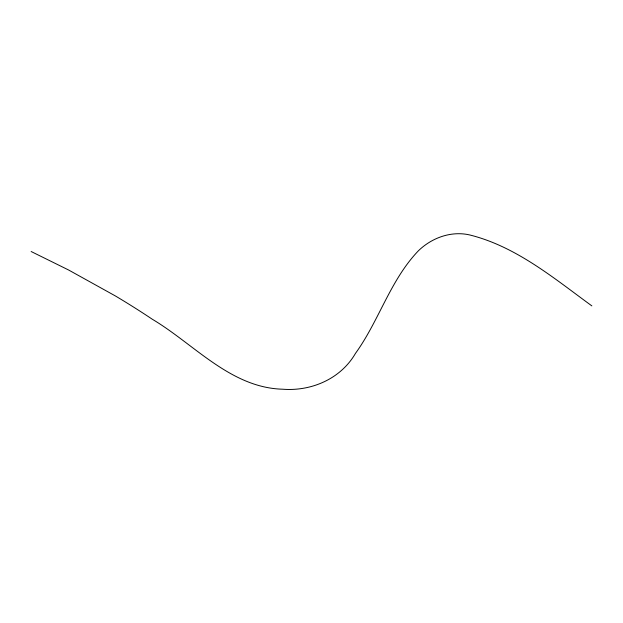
<?xml version="1.0" encoding="UTF-8"?>
<svg xmlns="http://www.w3.org/2000/svg" width="623" height="623" viewBox="0 0 623 623"><rect width="100%" height="100%" fill="white"/><g stroke="black" fill="none" stroke-linecap="round" stroke-linejoin="round"><path stroke-width="0.93" d="M31.15 251.521L68.577 269.985L115.302 295.902A772.403 693.041 12.6 0 1 152.37 319.288C194.174 344.153 230.697 387.786 282.671 389.211C311.36 391.454 340.734 378.877 355.468 353.389C379.033 320.814 390.255 280.124 418.376 250.82C431.723 237.83 451.153 230.689 469.664 234.941C516.093 246.443 553.995 278.302 591.85 305.885"/></g></svg>
